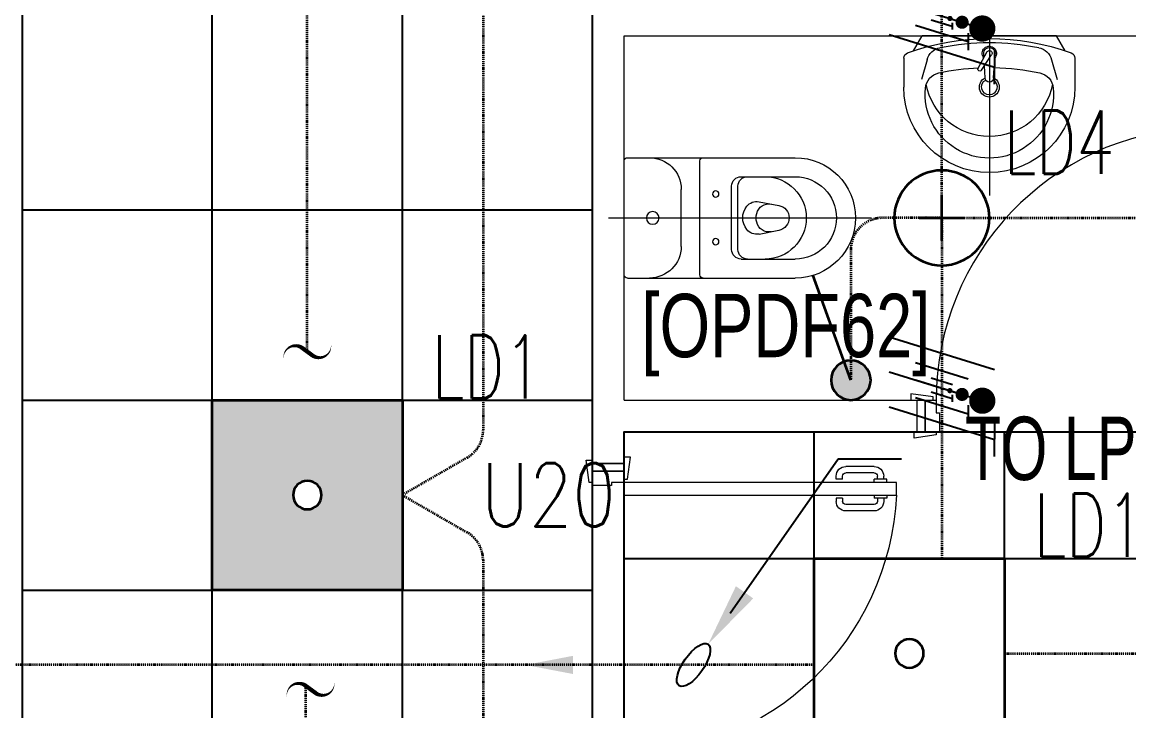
# Model space of a CAD drawing. Extents: x -12260 to 184725, y -29287 to 19916.
# Drawn here: x 13206 to 16699, y 2309 to 4483 of the extents above; entities that cross this region are included whole.
import ezdxf
from ezdxf import colors
from ezdxf.entities.mleader import LeaderData, LeaderLine
from ezdxf.enums import TextEntityAlignment as Align
from ezdxf.math import Vec2, Vec3

# ---------------------------------------------------------------- set-up
doc = ezdxf.new("R2010")
doc.units = 0
doc.header["$LTSCALE"] = 0.25
doc.linetypes.add('DASHDOT', pattern=[25.4, 12.7, -6.35, 0, -6.35])
for name, color, linetype, lineweight in [('01-First Floor-FUR$0$72_EGR_BASE_TEXT', 252, 'Continuous', 5), ('01-First Floor-FUR$0$SANIT', 250, 'Continuous', 5), ('01-First Floor-FUR$0$Walls', 251, 'Continuous', 5), ('01-First Floor-FUR$0$Wooden Joinery', 251, 'Continuous', 5), ('E-LITE-CIRC', 6, 'Continuous', 25), ('E-LITE-CIRC-NUMB', 6, 'Continuous', 25), ('E-LITE-CLNG', 150, 'Continuous', 35), ('E-LITE-CLNG @ 100', 150, 'Continuous', 35), ('E-LITE-CLNG-CNDT', 6, 'DASHDOT', 35), ('E-LITE-CLNG-CNDT @ 100', 6, 'DASHDOT', 35), ('E-LITE-CTRL', 6, 'Continuous', 25), ('E-LITE-IDEN', 6, 'Continuous', 25), ('E-LITE-SWCH @ 100', 3, 'Continuous', 35), ('E-LITE-TEXT', 6, 'Continuous', 25), ('E-POWR-WIRE', 6, 'Continuous', 25), ('E-POWR-WIRE @ 100', 6, 'Continuous', 25), ('E-POWR-WIRE @ 20', 6, 'Continuous', 25), ('E-POWR-WIRE @ 50', 6, 'Continuous', 25)]:
    doc.layers.add(name, color=color, linetype=linetype, lineweight=lineweight)
doc.layers.add('01-First Floor-FUR$0$FALSE CEILING', color=251, linetype='Continuous')
doc.layers.add('E-LIGHTING CONDUIT', color=6, linetype='Continuous')
doc.styles.add('01-First Floor-FUR$0$X3G_ENTITY_9F38', font='swisscl.ttf', dxfattribs={"height": 0.2})
doc.styles.add('DC_Elc_Romans', font='elc_romans.shx', dxfattribs={"width": 0.7})
doc.styles.add('DC_SIMPLEX', font='SIMPLEX.shx', dxfattribs={"width": 0.7})

# ---------------------------------------------------------------- blocks, each defined once
blk = doc.blocks.new('DC_LT-CL-Point')
for p, q in [((0, -0.711), (0, 0.711)), ((0.711, 0), (-0.711, 0))]:
    blk.add_line(p, q)
blk.add_circle((0, 0), 1.5)
at = {"layer": 'E-LITE-CIRC-NUMB', "style": 'DC_SIMPLEX', "width": 0.7, "flags": 8}
blk.add_attdef('CIRCUIT', text='', height=2, rotation=360, dxfattribs=at).set_placement((-3.364, 1.5), align=Align.RIGHT)
at = {"layer": 'E-LITE-CTRL', "style": 'DC_SIMPLEX', "width": 0.7, "flags": 8}
blk.add_attdef('CONTROL', (3.364, -3.498), '', height=2, rotation=360, dxfattribs=at)
at = {"layer": 'E-LITE-IDEN', "style": 'DC_SIMPLEX', "width": 0.7, "flags": 8}
blk.add_attdef('TYPE', (3.364, 1.5), '', height=2, rotation=360, dxfattribs=at)
blk = doc.blocks.new('*U37')
blk.add_hatch(color=256).paths.add_polyline_path([(0.625, 0.625, 1), (-0.625, 0.625, 1)])
blk.add_line((0, 0.625), (1.2, 3.947))
blk.add_circle((0, 0.625), 0.625)
at = {"layer": 'E-LITE-CTRL', "style": 'DC_SIMPLEX', "width": 0.7, "flags": 8}
blk.add_attdef('CONTROL', (-26.627, -10.116), '', height=2, rotation=360, dxfattribs=at)
at = {"layer": 'E-LITE-IDEN', "style": 'DC_SIMPLEX', "width": 0.7, "flags": 8}
blk.add_attdef('TYPE', text='', height=2, rotation=360, dxfattribs=at).set_placement((-31.991, -10.116), align=Align.RIGHT)
blk = doc.blocks.new('*U17')
blk.add_hatch(color=256).paths.add_polyline_path([(-0.287, 0), (0, -1.5), (0.287, 0)])
blk = doc.blocks.new('DC_Arrow-ArrowEllipse')
at = {"color": 0}
blk.add_ellipse((0, 0), major_axis=(0.4, 0), ratio=0.4, dxfattribs=at)
at = {"color": 0, "ltscale": 0.5}
blk.add_solid([(-1.4, 0.167), (-0.4, 0), (-1.4, -0.167)], dxfattribs=at)
blk = doc.blocks.new('*U207')
h = blk.add_hatch(color=254)
h.dxf.hatch_style = 1
h.paths.add_polyline_path([(-300, 300), (-300, -300), (300, -300), (300, 300)])
edge = h.paths.add_edge_path(flags=16)
edge.add_arc((0, 0), 45, 0, 360)
blk.add_lwpolyline([(-300, 300), (-300, -300), (300, -300), (300, 300)], close=True)
blk.add_circle((0, 0), 45)
at = {"layer": 'E-LITE-CIRC-NUMB', "style": 'DC_SIMPLEX', "width": 0.7, "flags": 8}
blk.add_attdef('CIRCUIT', text='', height=200, rotation=0, dxfattribs=at).set_placement((-473.9, 300), align=Align.RIGHT)
at = {"layer": 'E-LITE-CTRL', "style": 'DC_SIMPLEX', "width": 0.7, "flags": 8}
blk.add_attdef('CONTROL', (1118.9, -935), '', height=200, rotation=360, dxfattribs=at)
at = {"layer": 'E-LITE-IDEN', "style": 'DC_SIMPLEX', "width": 0.7, "flags": 8}
blk.add_attdef('TYPE', (460.4, 457.6), '', height=200, rotation=360, dxfattribs=at)
blk = doc.blocks.new('*U24')
blk.add_lwpolyline([(-300, 300), (-300, -300), (300, -300), (300, 300)], close=True)
blk.add_circle((0, 0), 45)
at = {"layer": 'E-LITE-CIRC-NUMB', "style": 'DC_SIMPLEX', "width": 0.7, "flags": 8}
blk.add_attdef('CIRCUIT', text='', height=200, rotation=0, dxfattribs=at).set_placement((-473.9, 300), align=Align.RIGHT)
at = {"layer": 'E-LITE-CTRL', "style": 'DC_SIMPLEX', "width": 0.7, "flags": 8}
blk.add_attdef('CONTROL', (1118.9, -935), '', height=200, rotation=360, dxfattribs=at)
at = {"layer": 'E-LITE-IDEN', "style": 'DC_SIMPLEX', "width": 0.7, "flags": 8}
blk.add_attdef('TYPE', (460.4, 457.6), '', height=200, rotation=360, dxfattribs=at)
blk = doc.blocks.new('*U43')
for p, q in [((-1.658, 1.617), (1.663, 0.587)), ((-1.66, 0.515), (1.66, -0.515)), ((-1.663, -0.587), (1.658, -1.617)), ((1.659, -1.078), (1.657, -2.157))]:
    blk.add_line(p, q)
at = {"const_width": 0.414}
blk.add_lwpolyline([(1.278, -0.19, 1), (1.277, -0.604, 1)], format="xyb", close=True, dxfattribs=at)
blk = doc.blocks.new('*U759')
at = {"layer": 'E-POWR-WIRE @ 100', "xscale": 100, "yscale": 100, "zscale": 100}
blk.add_blockref('*U43', (16108.4, 4502.5), dxfattribs=at)
at = {"layer": 'E-POWR-WIRE @ 20', "xscale": 20, "yscale": 20, "zscale": 20}
blk.add_blockref('*U43', (16108.4, 4502.5), dxfattribs=at)
at = {"layer": 'E-POWR-WIRE @ 50', "xscale": 50, "yscale": 50, "zscale": 50}
blk.add_blockref('*U43', (16108.4, 4502.5), dxfattribs=at)
blk = doc.blocks.new('*U771')
at = {"layer": 'E-POWR-WIRE @ 100', "xscale": 100, "yscale": 100, "zscale": 100}
blk.add_blockref('*U43', (16108.4, 3327.5), dxfattribs=at)
at = {"layer": 'E-POWR-WIRE @ 20', "xscale": 20, "yscale": 20, "zscale": 20}
blk.add_blockref('*U43', (16108.4, 3327.5), dxfattribs=at)
at = {"layer": 'E-POWR-WIRE @ 50', "xscale": 50, "yscale": 50, "zscale": 50}
blk.add_blockref('*U43', (16108.4, 3327.5), dxfattribs=at)
blk = doc.blocks.new('CD-CUT')
at = {"linetype": 'Continuous'}
blk.add_lwpolyline([(-30.4, 100, 0, 1.75, 0), (-13.9, 97.3, 1.75, 17.5, -0.545095), (15.4, 21.1, 17.5, 17.5, 0), (-15.4, -21.1, 17.5, 1.75, 0.545095), (13.9, -97.3, 1.75, 0, 0), (30.4, -100, 0, 0, 0)], format="xyseb", dxfattribs=at)
blk = doc.blocks.new('01-First Floor-FUR$0$A$C72370EFE')
at = {"layer": '01-First Floor-FUR$0$Wooden Joinery'}
for p, q in [((-0.01, -0.03), (-0.01, -0.07)), ((0, -0.03), (-0.01, -0.03)), ((0.04, -0.03), (0.05, -0.03)), ((0.05, -0.03), (0.05, -0.07)), ((-0.01, -0.04), (-0.02, -0.04)), ((-0.01, -0.06), (-0.02, -0.06)), ((0.05, -0.04), (0.06, -0.04)), ((0.05, -0.06), (0.06, -0.06)), ((-0.05, -0.07), (-0.05, -0.16)), ((-0.03, -0.07), (-0.03, -0.16)), ((0, -0.07), (-0.01, -0.07)), ((0.04, -0.07), (0.05, -0.07)), ((0.07, -0.07), (0.07, -0.16)), ((0.09, -0.07), (0.09, -0.16)), ((-0.01, -0.17), (-0.02, -0.17)), ((-0.01, -0.17), (-0.01, -0.19)), ((0.05, -0.17), (0.06, -0.17)), ((0.05, -0.17), (0.05, -0.19)), ((-0.01, -0.19), (-0.02, -0.19)), ((0.05, -0.19), (0.06, -0.19))]:
    blk.add_line(p, q, dxfattribs=at)
for centre, radius, start, end in [((-0.02, -0.07), 0.03, 90, 180), ((-0.02, -0.07), 0.01, 90, 180), ((0.06, -0.07), 0.03, 0, 90), ((0.06, -0.07), 0.01, 0, 90), ((-0.02, -0.16), 0.03, 180, 270), ((-0.02, -0.16), 0.01, 180, 270), ((0.06, -0.16), 0.01, 270, 0), ((0.06, -0.16), 0.03, 270, 0)]:
    blk.add_arc(centre, radius, start, end, dxfattribs=at)
blk = doc.blocks.new('01-First Floor-FUR$0$A$C5DAD61B4')
at = {"layer": '01-First Floor-FUR$0$Wooden Joinery'}
for points in [[(80, 959.1), (80, 969.1), (10, 979.1), (10, 959.1)], [(940, 959.1), (940, 969.1), (1010, 979.1), (1010, 959.1)], [(70, 859.1), (70, 849.1), (0, 839.1), (0, 859.1)], [(120, 859.1), (120, 0), (80, 0), (80, 859.1)], [(950, 859.1), (950, 849.1), (1020, 839.1), (1020, 859.1)]]:
    blk.add_lwpolyline(points, close=True, dxfattribs=at)
for points in [[(45, 859.1), (45, 959.1), (20, 959.1), (20, 859.1), (45, 859.1)], [(45, 859.1), (80, 859.1), (80, 899.1), (90, 899.1), (90, 959.1), (45, 959.1), (45, 859.1)], [(975, 859.1), (940, 859.1), (940, 899.1), (930, 899.1), (930, 959.1), (975, 959.1), (975, 859.1)], [(975, 859.1), (975, 959.1), (1000, 959.1), (1000, 859.1), (975, 859.1)]]:
    blk.add_lwpolyline(points, dxfattribs=at)
blk.add_arc((80, 859.1), 860, 272.666, 0, dxfattribs=at)
at = {"layer": '01-First Floor-FUR$0$Wooden Joinery', "xscale": 999.9999999998854, "yscale": 999.9999999998854, "zscale": 999.9999999998854, "rotation": 180}
blk.add_blockref('01-First Floor-FUR$0$A$C72370EFE', (120, 0), dxfattribs=at)
blk = doc.blocks.new('01-First Floor-FUR$0$lav-manta 60')
at = {"layer": '01-First Floor-FUR$0$SANIT'}
for p, q in [((0, 0.04), (0, -0.56)), ((-0.2658, -0.0529), (-0.2358, 0)), ((-0.2358, 0), (0.2358, 0)), ((0.2658, -0.0529), (0.2358, 0)), ((-0.015, -0.1473), (-0.0199, -0.064)), ((0.0274, -0.121), (-0.0078, -0.0673)), ((0.0389, -0.1142), (0.0087, -0.0575)), ((0.0191, -0.077), (0.0199, -0.064)), ((-0.3, -0.0789), (-0.3, -0.18)), ((-0.2185, -0.0841), (-0.2383, -0.1537)), ((0.015, -0.1473), (0.0174, -0.1057)), ((0.2185, -0.0841), (0.2383, -0.1537)), ((0.3, -0.0789), (0.3, -0.18))]:
    blk.add_line(p, q, dxfattribs=at)
for centre, radius, start, end in [((0, -0.8557), 0.8457, 70.1771, 109.8229), ((0, -0.8696), 0.8457, 78.1914, 101.8086), ((0, -0.0617), 0.025, 320.7474, 220.368), ((-0.28, -0.0789), 0.02, 109.8229, 180), ((-0.1608, -0.1006), 0.06, 101.8086, 164.0794), ((0, -0.0617), 0.02, 353.2671, 186.682), ((0, -0.0617), 0.00966, 25.4127, 215.9577), ((0.1608, -0.1006), 0.06, 15.9206, 78.1914), ((0.28, -0.0789), 0.02, 0, 70.1771), ((0, -0.9572), 0.8457, 91.1572, 102.0883), ((0, -0.9572), 0.8457, 88.5486, 88.844), ((0.0332, -0.1176), 0.00666, 210.6852, 30.6852), ((0, -0.9572), 0.8457, 77.9117, 87.4274), ((-0.1645, -0.189), 0.06, 102.0883, 174.8142), ((0, -0.18), 0.035, 115.3106, 64.6894), ((0, -0.1473), 0.015, 180, 0), ((0.1645, -0.189), 0.06, 5.1858, 77.9117), ((0, -0.18), 0.3, 180, 0), ((0, -0.2039), 0.2252, 174.8142, 5.1858), ((0, -0.1282), 0.2252, 190.6097, 349.3903), ((0, -0.18), 0.0275, 117.1496, 62.8504)]:
    blk.add_arc(centre, radius, start, end, dxfattribs=at)
blk = doc.blocks.new('01-First Floor-FUR$0$WC manta')
at = {"layer": '01-First Floor-FUR$0$SANIT'}
for p, q in [((-0.13, 0.18), (-0.13, -0.18)), ((-0.12, 0.19), (0.41, 0.19)), ((0.109, 0.18), (0.109, -0.18)), ((0.239, 0.13), (0.41, 0.13)), ((0.05, 0.09), (0.05, -0.09)), ((0.209, 0.1), (0.209, -0.1)), ((0.229, 0.1), (0.229, -0.1)), ((0.2955, 0.051), (0.3581, 0.0393)), ((-0.18, 0), (0.65, 0)), ((0.2955, -0.051), (0.3581, -0.0393)), ((0.239, -0.13), (0.41, -0.13)), ((-0.12, -0.19), (0.41, -0.19))]:
    blk.add_line(p, q, dxfattribs=at)
for centre, radius in [((0.159, 0.0752), 0.01), ((-0.04, 0), 0.02), ((0.159, -0.0753), 0.01)]:
    blk.add_circle(centre, radius, dxfattribs=at)
for centre, radius, start, end in [((-0.12, 0.18), 0.01, 90, 180), ((-0.05, 0.09), 0.1, 0, 90), ((0.119, 0.18), 0.01, 90, 180), ((0.41, 0), 0.19, 270, 90), ((0.239, 0.1), 0.03, 90, 180), ((0.259, 0.1), 0.03, 90, 180), ((0.3147, 0), 0.13, 270, 90), ((0.41, 0), 0.13, 270, 90), ((0.3029, 0), 0.0588, 141.525, 218.475), ((0.2882, 0.0117), 0.04, 79.4289, 141.525), ((0.3271, 0.0044), 0.04, 79.4289, 166.4176), ((0.3507, 0), 0.04, 280.5711, 79.4289), ((0.3454, 0), 0.0588, 166.4176, 193.5824), ((0.3271, -0.0044), 0.04, 193.5824, 280.5711), ((0.2882, -0.0117), 0.04, 218.475, 280.5711), ((-0.05, -0.09), 0.1, 270, 0), ((0.239, -0.1), 0.03, 180, 270), ((0.259, -0.1), 0.03, 180, 270), ((-0.12, -0.18), 0.01, 180, 270), ((0.119, -0.18), 0.01, 180, 270)]:
    blk.add_arc(centre, radius, start, end, dxfattribs=at)
blk = doc.blocks.new('01-First Floor-FUR')
at = {"layer": '01-First Floor-FUR$0$FALSE CEILING', "linetype": 'Continuous'}
for p, q in [((13806, -910), (13806, 8610)), ((14406, -910), (14406, 8610)), ((13206, 3890), (15006, 3890)), ((13206, 3290), (15006, 3290)), ((15706, -298.6), (15706, 3190)), ((16306, -810), (16306, 3190)), ((15106, 2790), (19115.6, 2790)), ((13206, 2690), (15006, 2690))]:
    blk.add_line(p, q, dxfattribs=at)
at = {"layer": '01-First Floor-FUR$0$FALSE CEILING'}
blk.add_lwpolyline([(13206, -910), (15006, -910), (15006, 8610), (13206, 8610)], close=True, dxfattribs=at)
blk.add_lwpolyline([(16217.4, -810), (15106, 301.4), (15106, 3190), (19115.6, 3190), (19115.6, -810), (16217.4, -810)], dxfattribs=at)
at = {"layer": '01-First Floor-FUR$0$Walls'}
for p, q in [((15006, 3090), (15006, 5210)), ((15106, 3290), (15106, 4440)), ((15106, 4440), (17110.8, 4440)), ((15106, 3290), (16030.8, 3290)), ((15106, 3090), (15106, 3190)), ((15106, 3190), (16030.8, 3190)), ((15106, 3090), (15006, 3090))]:
    blk.add_line(p, q, dxfattribs=at)
at = {"layer": '01-First Floor-FUR$0$SANIT', "xscale": -900.000000000201, "yscale": 900.000000000201, "zscale": 900.000000000201}
blk.add_blockref('01-First Floor-FUR$0$lav-manta 60', (16258.4, 4440), dxfattribs=at)
at = {"layer": '01-First Floor-FUR$0$SANIT', "xscale": -999.9999999999995, "yscale": 999.9999999999995, "zscale": 999.9999999999995, "rotation": 180}
blk.add_blockref('01-First Floor-FUR$0$WC manta', (15236, 3865), dxfattribs=at)
at = {"layer": '01-First Floor-FUR$0$Wooden Joinery', "rotation": 180}
blk.add_blockref('01-First Floor-FUR$0$A$C5DAD61B4', (17030.8, 4149.1), dxfattribs=at)
at = {"layer": '01-First Floor-FUR$0$Wooden Joinery', "xscale": -1, "rotation": 90}
blk.add_blockref('01-First Floor-FUR$0$A$C5DAD61B4', (15965.1, 3110), dxfattribs=at)
at = {"layer": '01-First Floor-FUR$0$72_EGR_BASE_TEXT', "insert": (15616.3, 3625.2), "char_height": 200, "attachment_point": 2, "style": '01-First Floor-FUR$0$X3G_ENTITY_9F38'}
blk.add_mtext('[OPDF62]', dxfattribs=at)

msp = doc.modelspace()

# ---------------------------------------------------------------- linework, layer by layer
at = {"layer": 'E-LITE-CLNG-CNDT', "color": 1}
for points in [[(15706, 7840), (14760.7, 7840, 0.414214), (14660.7, 7740), (14660.7, 3194.8, -0.267949), (14610.7, 3108.2), (14406, 2990)], [(14406, 2990), (14610.7, 2871.8, -0.267949), (14660.7, 2785.2), (14660.7, 190, 0.414214), (14760.7, 90), (15706, 90)]]:
    msp.add_lwpolyline(points, format="xyb", dxfattribs=at)
at = {"layer": 'E-LITE-CLNG-CNDT'}
for points in [[(16108.4, 3865), (16108.4, 5140)], [(14106, 3442.6), (14106, 5090)], [(16108.4, 3865), (18163.2, 3865)], [(16108.4, 3865), (16108.4, 2790)], [(16306, 2490), (18106, 2490)], [(14100.2, 2388.3), (14106, 890)]]:
    msp.add_lwpolyline(points, dxfattribs=at)
msp.add_lwpolyline([(16108.4, 3865), (15921.5, 3865, 0.414214), (15821.5, 3765), (15821.5, 3352.5)], format="xyb", dxfattribs=at)
at = {"layer": 'E-LITE-CLNG-CNDT', "elevation": 0}
msp.add_lwpolyline([(15706, 2453.7), (8273.4, 2453.7, -0.414214), (8173.4, 2553.7), (8173.4, 2768.9)], format="xyb", dxfattribs=at)

# ---------------------------------------------------------------- block references
at = {"layer": 'E-LIGHTING CONDUIT', "xscale": 0.762, "yscale": 0.762, "zscale": 0.762, "rotation": 270}
for p in [(14106, 3442.6), (14106, 3442.6), (14116.2, 2376.6), (14116.2, 2376.6)]:
    msp.add_blockref('CD-CUT', p, dxfattribs=at)
at = {"layer": 'E-LITE-CLNG'}
ref = msp.add_blockref('*U207', (14106, 2990), dxfattribs=dict(at, xscale=-1))
ref.add_attrib('TYPE', 'LD1', (14499.5, 3294.5), dxfattribs={"layer": 'E-LITE-IDEN', "height": 200, "rotation": 0, "style": 'DC_SIMPLEX', "width": 0.7, "flags": 8})
ref = msp.add_blockref('*U24', (16006, 2490), dxfattribs=dict(at, xscale=-1))
ref.add_attrib('TYPE', 'LD1', (16399.5, 2794.5), dxfattribs={"layer": 'E-LITE-IDEN', "height": 200, "rotation": 0, "style": 'DC_SIMPLEX', "width": 0.7, "flags": 8})
at = {"layer": 'E-LITE-CLNG @ 100'}
ref = msp.add_blockref('DC_LT-CL-Point', (16108.4, 3865), dxfattribs=dict(at, xscale=-99.99999999999999, yscale=99.99999999999999, zscale=99.99999999999999))
ref.add_attrib('TYPE', 'LD4', (16304.8, 4004.3), dxfattribs={"layer": 'E-LITE-IDEN', "height": 200, "style": 'DC_SIMPLEX', "width": 0.7, "flags": 8})
at = {"layer": 'E-LITE-CLNG-CNDT'}
msp.add_blockref('01-First Floor-FUR', (0, 0), dxfattribs=at)
at = {"layer": 'E-LITE-CLNG-CNDT @ 100', "xscale": 100, "yscale": 100, "zscale": 100, "rotation": 269.9999999999999}
msp.add_blockref('*U17', (14944.3, 2453.7, 0), dxfattribs=at)
at = {"layer": 'E-LITE-SWCH @ 100', "xscale": -100, "yscale": 100, "zscale": 100}
msp.add_blockref('*U37', (15821.5, 3290), dxfattribs=at)
at = {"layer": 'E-POWR-WIRE'}
for name in ['*U759', '*U771']:
    msp.add_blockref(name, (0, 0), dxfattribs=at)

# ---------------------------------------------------------------- texts
at = {"layer": 'E-LITE-CIRC', "style": 'DC_SIMPLEX', "width": 0.8}
msp.add_text('U20', height=200, rotation=0, dxfattribs=at).set_placement((14654.5, 2890.9, 0))

# ---------------------------------------------------------------- leaders
at = {"layer": 'E-LITE-TEXT'}
ml = msp.add_multileader_mtext('Standard', dxfattribs=at)
ml.set_content('TO LP-F1/L09', color=256, style='DC_Elc_Romans')
ml.set_leader_properties(color=45)
ml.set_arrow_properties(name='DC_Arrow-ArrowEllipse')
ml.build(insert=Vec2(0, 0))
ml.multileader.update_dxf_attribs({"dogleg_length": 2, "arrow_head_size": 200, "scale": 100})
ctx = ml.context
ctx.base_point, ctx.scale, ctx.char_height, ctx.arrow_head_size, ctx.landing_gap_size, ctx.plane_origin = Vec3(15981.4, 3104.1, 0), 100, 200, 200, 200, Vec3(9944.7, 4695.3, 0)
notes = []
notes.append((ctx, [(0, (1, 1, 0), (15781.4, 3104.1, 0), (1, 0), 200, [(0, [(15325.1, 2453.7, 0)], 0, [])])]))
ctx.mtext.insert, ctx.mtext.flow_direction = Vec3(16181.4, 3237.4, 0), 5
for ctx, leaders in notes:
    for number, flags, end, landing, length, lines in leaders:
        leader = LeaderData()
        leader.index, (leader.has_last_leader_line, leader.has_dogleg_vector, leader.attachment_direction) = number, flags
        leader.last_leader_point, leader.dogleg_vector, leader.dogleg_length = Vec3(end), Vec3(landing), length
        for number, points, colour, breaks in lines:
            line = LeaderLine()
            line.index, line.vertices, line.color, line.breaks = number, Vec3.list(points), colors.encode_raw_color(colour), breaks
            leader.lines.append(line)
        ctx.leaders.append(leader)

doc.saveas('drawing.dxf')
